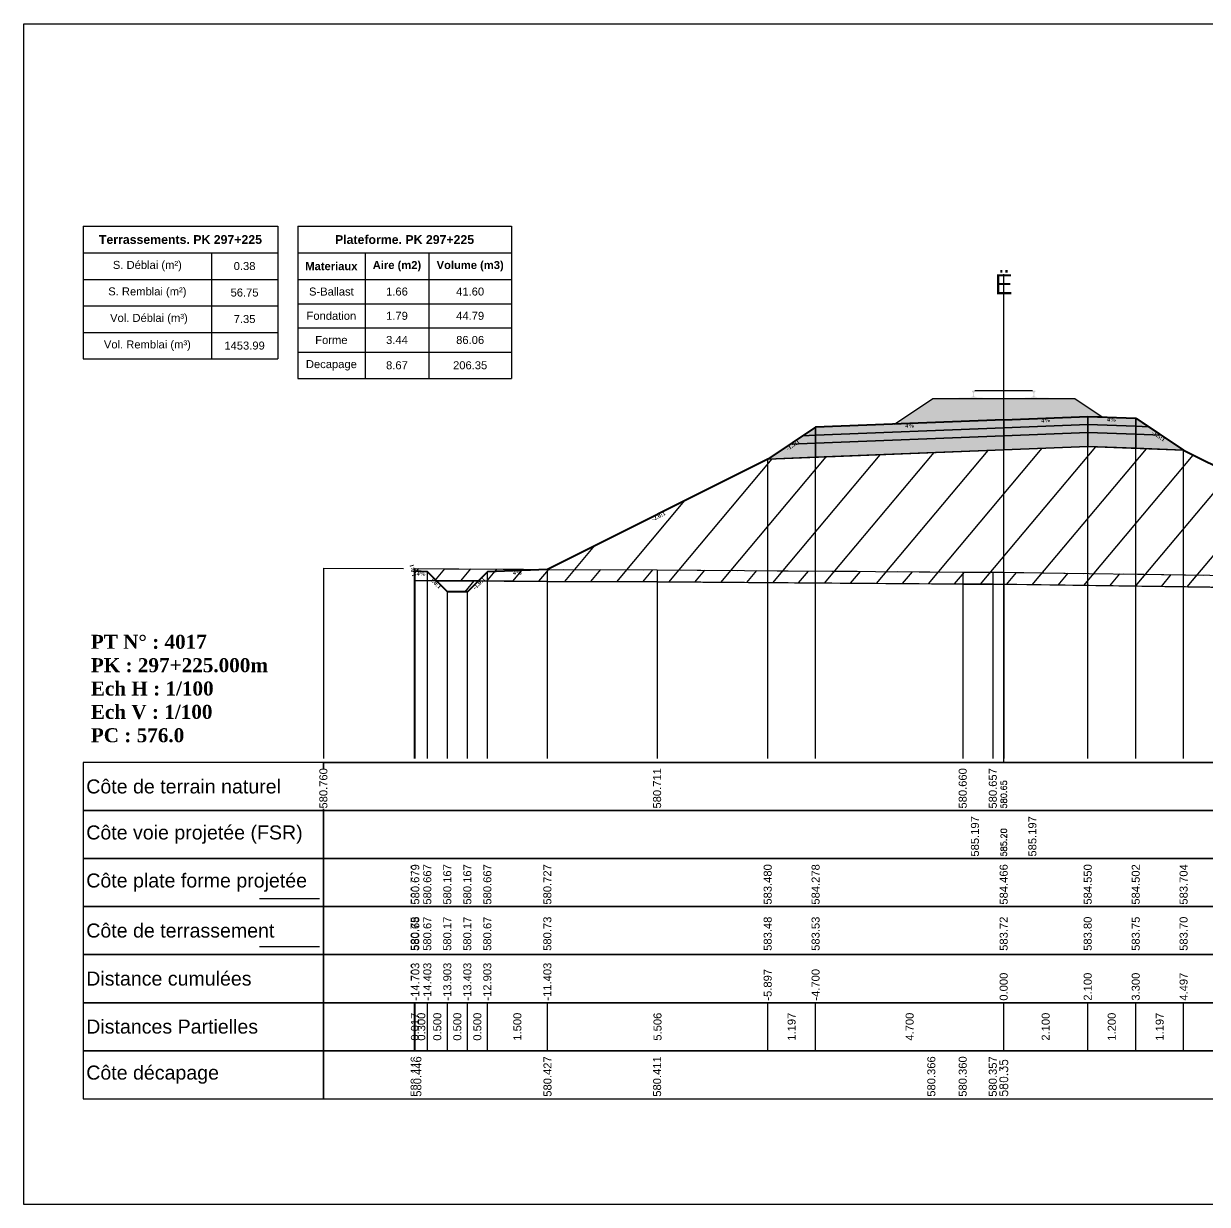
# Model space of a CAD drawing. Header units: millimetres. Extents: x 2762 to 3076, y 916 to 3305.
# Drawn here: x 3026.54 to 3056.12, y 1929.65 to 1959.15 of the extents above; entities that cross this region are included whole.
import ezdxf

# ---------------------------------------------------------------- set-up
doc = ezdxf.new("R2010")
doc.units = ezdxf.units.MM
doc.header["$LTSCALE"] = 2
doc.linetypes.add('CACHE', pattern=[9.525, 6.35, -3.175])
doc.linetypes.add('DASHED', pattern=[0.75, 0.5, -0.25])
for name, color, linetype in [('C-ANNO-TABL', 1, 'Continuous'), ('C-ANNO-TABL-TEXT', 150, 'Continuous'), ('C-ANNO-TABL-TITL', 150, 'Continuous'), ('C-ANNO-TABL-TTBL', 5, 'Continuous'), ('C-ROAD-CORR', 5, 'Continuous'), ('C-ROAD-SCTN', 7, 'Continuous')]:
    doc.layers.add(name, color=color, linetype=linetype)
doc.styles.add('ARIAL', font='arial.ttf')
doc.styles.add('C3D_Etiquette', font='romans.shx')
doc.styles.add('C3D_Profil_Travers', font='romans.shx')
doc.styles.get("Standard").update_dxf_attribs({"font": 'arial.ttf'})

msp = doc.modelspace()

# ---------------------------------------------------------------- hatches: boundary and pattern name
at = {"linetype": 'Continuous', "lineweight": -3}
h = msp.add_hatch(dxfattribs=at)
h.set_pattern_fill('GRAVEL', color=252, scale=0.009, style=0)
h.set_pattern_definition([(228.0128, (3048.461781, 1949.368914), (-1.8288, -2.0574), [0.030755, -3.0447435]), (184.96974, (3048.441207, 1949.346054), (2.743199999, 0.228600013), [0.0527764, -5.2248644]), (132.51045, (3048.388629, 1949.341482), (2.286, -2.5146), [0.0372133, -3.684125]), (267.2737, (3048.299475, 1949.284332), (0.2286, 4.572), [0.0480604, -4.7579794]), (292.83365, (3048.297189, 1949.236326), (-1.143, 2.7432), [0.047127, -4.6655827]), (357.2737, (3048.315477, 1949.192892), (-4.572, 0.2286), [0.0480604, -4.7579794]), (37.69424, (3048.363483, 1949.190606), (-2.9718, -2.286), [0.0635574, -6.2921804]), (72.25533, (3048.413775, 1949.229468), (1.6002, 5.0292), [0.0600048, -5.940473]), (121.42957, (3048.432063, 1949.286618), (-1.8288, 2.9718), [0.048223, -4.774099]), (175.23636, (3048.406917, 1949.327766), (2.5146, -0.2286), [0.055054, -2.697654]), (222.39744, (3048.352053, 1949.332338), (-2.7432, -2.5146), [0.071197, -7.0485095]), (138.81407, (3048.52579, 1949.282046), (-1.6002, 1.3716), [0.0243004, -2.405751]), (171.46923, (3048.507501, 1949.298048), (2.9718, -0.4572), [0.0462314, -4.5769175]), (225, (3048.46178, 1949.3049), (-3e-17, -0.2286), [0.032329, -0.29096]), (203.1986, (3048.44578, 1949.332338), (1.143, 0.4572), [0.01741, -1.723556]), (291.8014, (3048.429777, 1949.32548), (-0.2286, 0.6858), [0.024621, -1.206428]), (30.9638, (3048.43892, 1949.30262), (0.6858, 0.4572), [0.039989, -1.292967]), (161.565, (3048.47321, 1949.323194), (0.4572, -0.2286), [0.028916, -0.693981]), (16.38954, (3048.297189, 1949.32548), (2.286, 0.6858), [0.040508, -4.0102944]), (70.34618, (3048.336051, 1949.33691), (-0.9144, -2.5146), [0.033984, -3.3643994]), (293.1986, (3048.47321, 1949.368914), (-0.4572, 1.143), [0.034819, -1.7061465]), (343.61046, (3048.486927, 1949.33691), (-2.286, 0.6858), [0.040508, -4.0102944]), (339.44395, (3048.29719, 1949.183748), (-1.143, 0.4572), [0.039063, -1.914096]), (294.77514, (3048.333765, 1949.170032), (-1.143, 2.5146), [0.0327305, -3.2403234]), (66.8014, (3048.475497, 1949.140314), (0.4572, 1.143), [0.034819, -1.7061465]), (17.35402, (3048.489213, 1949.172318), (-2.9718, -0.9144), [0.0383204, -3.793714]), (69.44395, (3048.363483, 1949.140314), (-0.4572, -1.143), [0.0195316, -1.933628]), (101.3099, (3048.46178, 1949.140314), (-0.2286, 0.9144), [0.011656, -1.1539795]), (165.9638, (3048.459495, 1949.151744), (0.6858, -0.2286), [0.047127, -0.895415]), (186.009, (3048.413775, 1949.163174), (2.286, 0.2286), [0.043674, -4.323723]), (303.69, (3048.43892, 1949.282046), (-0.2286, 0.4572), [0.032969, -0.79126]), (353.15723, (3048.457209, 1949.254614), (3.8862, -0.4572), [0.05756, -5.698441]), (60.9454, (3048.51436, 1949.247756), (-0.9144, -1.6002), [0.023536, -2.330045]), (90, (3048.5258, 1949.26833), (-0.2286, 0.2286), [0.013716, -0.214884]), (120.25644, (3048.409203, 1949.170032), (0.9144, -1.6002), [0.031758, -3.1440547]), (48.0128, (3048.393201, 1949.197464), (1.8288, 2.0574), [0.06151, -3.0139886]), (0, (3048.43435, 1949.24318), (0.2286, 0.2286), [0.059436, -0.169164]), (325.30485, (3048.493785, 1949.243184), (2.286, -1.6002), [0.036145, -3.5783385]), (254.0546, (3048.523503, 1949.22261), (-0.2286, -0.9144), [0.033285, -1.6309485]), (207.64598, (3048.514359, 1949.190606), (-4.3434, -2.286), [0.054193, -5.365122]), (175.42608, (3048.466353, 1949.16546), (-2.9718, 0.2286), [0.0573327, -5.675926])])
h.paths.add_polyline_path([(3048.297, 1949.14), (3049.255, 1949.779), (3052.805, 1949.779), (3053.494, 1949.319), (3053.13, 1949.334)])
msp.add_hatch(color=254, dxfattribs=at).paths.add_polyline_path([(3049.812, 1949.595), (3049.812, 1949.78), (3049.927, 1949.801), (3050.275, 1949.801), (3050.275, 1949.806), (3050.201, 1949.806), (3050.201, 1949.816), (3050.202, 1949.817), (3050.204, 1949.818), (3050.205, 1949.818), (3050.225, 1949.82), (3050.228, 1949.82), (3050.231, 1949.821), (3050.259, 1949.832), (3050.262, 1949.833), (3050.263, 1949.834), (3050.264, 1949.836), (3050.265, 1949.84), (3050.266, 1949.847), (3050.267, 1949.856), (3050.268, 1949.866), (3050.268, 1949.89), (3050.267, 1949.906), (3050.267, 1949.912), (3050.266, 1949.919), (3050.265, 1949.923), (3050.265, 1949.925), (3050.264, 1949.928), (3050.263, 1949.93), (3050.262, 1949.931), (3050.261, 1949.933), (3050.26, 1949.933), (3050.244, 1949.939), (3050.242, 1949.941), (3050.241, 1949.942), (3050.24, 1949.943), (3050.24, 1949.946), (3050.24, 1949.964), (3050.241, 1949.968), (3050.242, 1949.97), (3050.244, 1949.973), (3050.246, 1949.974), (3050.249, 1949.976), (3050.25, 1949.976), (3050.254, 1949.977), (3050.258, 1949.977), (3050.261, 1949.978), (3050.265, 1949.978), (3050.27, 1949.978), (3050.273, 1949.978), (3050.276, 1949.978), (3050.28, 1949.978), (3050.283, 1949.978), (3050.287, 1949.978), (3050.292, 1949.978), (3050.295, 1949.977), (3050.299, 1949.977), (3050.303, 1949.976), (3050.304, 1949.976), (3050.306, 1949.974), (3050.309, 1949.973), (3050.311, 1949.97), (3050.312, 1949.968), (3050.312, 1949.964), (3050.312, 1949.946), (3050.312, 1949.943), (3050.312, 1949.942), (3050.311, 1949.941), (3050.309, 1949.939), (3050.293, 1949.933), (3050.292, 1949.933), (3050.29, 1949.931), (3050.289, 1949.93), (3050.289, 1949.928), (3050.288, 1949.925), (3050.287, 1949.923), (3050.287, 1949.919), (3050.286, 1949.912), (3050.285, 1949.906), (3050.285, 1949.89), (3050.285, 1949.866), (3050.286, 1949.856), (3050.287, 1949.847), (3050.288, 1949.84), (3050.289, 1949.836), (3050.29, 1949.834), (3050.291, 1949.833), (3050.293, 1949.832), (3050.322, 1949.821), (3050.325, 1949.82), (3050.328, 1949.82), (3050.348, 1949.818), (3050.349, 1949.818), (3050.35, 1949.817), (3050.351, 1949.816), (3050.351, 1949.806), (3050.277, 1949.806), (3050.277, 1949.801), (3050.481, 1949.801), (3050.613, 1949.77), (3051.447, 1949.77), (3051.578, 1949.801), (3051.782, 1949.801), (3051.782, 1949.806), (3051.708, 1949.806), (3051.708, 1949.816), (3051.709, 1949.817), (3051.711, 1949.818), (3051.712, 1949.818), (3051.732, 1949.82), (3051.735, 1949.82), (3051.738, 1949.821), (3051.766, 1949.832), (3051.769, 1949.833), (3051.77, 1949.834), (3051.771, 1949.836), (3051.772, 1949.84), (3051.773, 1949.847), (3051.774, 1949.856), (3051.775, 1949.866), (3051.775, 1949.89), (3051.774, 1949.906), (3051.774, 1949.912), (3051.773, 1949.919), (3051.772, 1949.923), (3051.772, 1949.925), (3051.771, 1949.928), (3051.77, 1949.93), (3051.769, 1949.931), (3051.768, 1949.933), (3051.767, 1949.933), (3051.751, 1949.939), (3051.749, 1949.941), (3051.748, 1949.942), (3051.747, 1949.943), (3051.747, 1949.946), (3051.747, 1949.964), (3051.748, 1949.968), (3051.749, 1949.97), (3051.751, 1949.973), (3051.753, 1949.974), (3051.756, 1949.976), (3051.757, 1949.976), (3051.761, 1949.977), (3051.765, 1949.977), (3051.768, 1949.978), (3051.772, 1949.978), (3051.777, 1949.978), (3051.78, 1949.978), (3051.783, 1949.978), (3051.787, 1949.978), (3051.79, 1949.978), (3051.794, 1949.978), (3051.799, 1949.978), (3051.802, 1949.977), (3051.806, 1949.977), (3051.81, 1949.976), (3051.811, 1949.976), (3051.813, 1949.974), (3051.816, 1949.973), (3051.818, 1949.97), (3051.819, 1949.968), (3051.819, 1949.964), (3051.819, 1949.946), (3051.819, 1949.943), (3051.819, 1949.942), (3051.818, 1949.941), (3051.816, 1949.939), (3051.8, 1949.933), (3051.799, 1949.933), (3051.797, 1949.931), (3051.796, 1949.93), (3051.796, 1949.928), (3051.795, 1949.925), (3051.794, 1949.923), (3051.794, 1949.919), (3051.793, 1949.912), (3051.792, 1949.906), (3051.792, 1949.89), (3051.792, 1949.866), (3051.793, 1949.856), (3051.794, 1949.847), (3051.795, 1949.84), (3051.796, 1949.836), (3051.797, 1949.834), (3051.798, 1949.833), (3051.8, 1949.832), (3051.829, 1949.821), (3051.832, 1949.82), (3051.835, 1949.82), (3051.855, 1949.818), (3051.856, 1949.818), (3051.857, 1949.817), (3051.858, 1949.816), (3051.858, 1949.806), (3051.784, 1949.806), (3051.784, 1949.801), (3052.132, 1949.801), (3052.247, 1949.78), (3052.247, 1949.595)])
h = msp.add_hatch(color=11, dxfattribs=at)
h.paths.add_polyline_path([(3054.33, 1949.086), (3054.33, 1949.286), (3054.649, 1949.073)])
h.paths.add_polyline_path([(3053.13, 1949.134), (3053.13, 1949.334), (3054.33, 1949.286), (3054.33, 1949.086)])
h.paths.add_polyline_path([(3051.03, 1949.05), (3051.03, 1949.25), (3053.13, 1949.334), (3053.13, 1949.134)])
h.paths.add_polyline_path([(3046.33, 1948.862), (3046.33, 1949.062), (3051.03, 1949.25), (3051.03, 1949.05)])
h.paths.add_polyline_path([(3046.01, 1948.849), (3046.33, 1949.062), (3046.33, 1948.862)])
h = msp.add_hatch(color=83, dxfattribs=at)
h.paths.add_polyline_path([(3054.33, 1948.536), (3054.33, 1948.886), (3054.968, 1948.86), (3055.526, 1948.488)])
h.paths.add_polyline_path([(3053.13, 1948.584), (3053.13, 1948.934), (3054.33, 1948.886), (3054.33, 1948.536)])
h.paths.add_polyline_path([(3051.03, 1948.5), (3051.03, 1948.85), (3053.13, 1948.934), (3053.13, 1948.584)])
h.paths.add_polyline_path([(3046.33, 1948.312), (3046.33, 1948.662), (3051.03, 1948.85), (3051.03, 1948.5)])
h.paths.add_polyline_path([(3045.133, 1948.264), (3045.691, 1948.636), (3046.33, 1948.662), (3046.33, 1948.312)])
h = msp.add_hatch(color=30, dxfattribs=at)
h.paths.add_polyline_path([(3054.33, 1948.886), (3054.33, 1949.086), (3054.649, 1949.073), (3054.968, 1948.86)])
h.paths.add_polyline_path([(3053.13, 1948.934), (3053.13, 1949.134), (3054.33, 1949.086), (3054.33, 1948.886)])
h.paths.add_polyline_path([(3051.03, 1948.85), (3051.03, 1949.05), (3053.13, 1949.134), (3053.13, 1948.934)])
h.paths.add_polyline_path([(3046.33, 1948.662), (3046.33, 1948.862), (3051.03, 1949.05), (3051.03, 1948.85)])
h.paths.add_polyline_path([(3045.691, 1948.636), (3046.01, 1948.849), (3046.33, 1948.862), (3046.33, 1948.662)])
h = msp.add_hatch(dxfattribs=at)
h.set_pattern_fill('_U', color=3, angle=50, style=0, pattern_type=0)
h.set_pattern_definition([(50, (3064.6488, 1944.9508), (-0.766044, 0.642788), [])])
h.paths.add_polyline_path([(3064.649, 1944.951), (3064.926, 1945.228), (3065.226, 1945.24), (3065.227, 1945.243), (3065.227, 1944.943)])
h.paths.add_polyline_path([(3037.897, 1945.221), (3038.127, 1945.451), (3039.627, 1945.511), (3045.133, 1948.264), (3053.13, 1948.584), (3055.526, 1948.488), (3061.926, 1945.288), (3063.426, 1945.228), (3063.69, 1944.964), (3050.758, 1945.141), (3050.006, 1945.144), (3042.37, 1945.195), (3039.631, 1945.211), (3039.627, 1945.211)])
h.paths.add_polyline_path([(3036.31, 1945.23), (3036.31, 1945.53), (3036.327, 1945.463), (3036.627, 1945.451), (3036.851, 1945.227)])
h = msp.add_hatch(dxfattribs=at)
h.set_pattern_fill('_U', color=150, scale=0.5, angle=50, style=0, pattern_type=0)
h.set_pattern_definition([(50, (3064.64875, 1944.9508), (-0.383022, 0.321394), [])])
h.paths.add_polyline_path([(3064.649, 1944.951), (3064.926, 1945.228), (3065.226, 1945.24), (3065.227, 1945.243), (3065.227, 1944.943)])
h.paths.add_polyline_path([(3061.926, 1945.288), (3065.227, 1945.243), (3065.226, 1945.24), (3064.926, 1945.228), (3064.649, 1944.951), (3063.69, 1944.964), (3063.426, 1945.228)])
h.paths.add_polyline_path([(3037.897, 1945.221), (3038.127, 1945.451), (3039.627, 1945.511), (3042.37, 1945.495), (3050.006, 1945.444), (3050.758, 1945.441), (3061.926, 1945.288), (3063.426, 1945.228), (3063.69, 1944.964), (3050.758, 1945.141), (3050.006, 1945.144), (3042.37, 1945.195), (3039.631, 1945.211), (3039.627, 1945.211)])
h.paths.add_polyline_path([(3036.31, 1945.53), (3039.627, 1945.511), (3038.127, 1945.451), (3037.897, 1945.221), (3036.851, 1945.227), (3036.627, 1945.451), (3036.327, 1945.463)])
h.paths.add_polyline_path([(3036.31, 1945.23), (3036.31, 1945.53), (3036.327, 1945.463), (3036.627, 1945.451), (3036.851, 1945.227)])
h = msp.add_hatch(dxfattribs=at)
h.set_pattern_fill('_U', color=1, angle=50, style=0, pattern_type=0)
h.set_pattern_definition([(50, (3063.69, 1944.9639), (-0.766044, 0.642788), [])])
h.paths.add_polyline_path([(3063.69, 1944.964), (3064.649, 1944.951), (3064.426, 1944.728), (3063.926, 1944.728)])
h.paths.add_polyline_path([(3036.851, 1945.227), (3037.897, 1945.221), (3037.627, 1944.951), (3037.127, 1944.951)])

# ---------------------------------------------------------------- linework, layer by layer
at = {"color": 7, "linetype": 'Continuous', "lineweight": -3}
for p, q in [((3051.03, 1940.684), (3051.03, 1952.884)), ((3034.029, 1940.684), (3068.031, 1940.684)), ((3036.31, 1933.484), (3036.31, 1934.684)), ((3036.327, 1933.484), (3036.327, 1934.684)), ((3036.327, 1933.484), (3036.327, 1934.684)), ((3036.627, 1933.484), (3036.627, 1934.684)), ((3036.627, 1933.484), (3036.627, 1934.684)), ((3037.127, 1933.484), (3037.127, 1934.684)), ((3037.127, 1933.484), (3037.127, 1934.684)), ((3037.627, 1933.484), (3037.627, 1934.684)), ((3037.627, 1933.484), (3037.627, 1934.684)), ((3038.127, 1933.484), (3038.127, 1934.684)), ((3038.127, 1933.484), (3038.127, 1934.684)), ((3039.627, 1933.484), (3039.627, 1934.684)), ((3039.627, 1933.484), (3039.627, 1934.684)), ((3045.133, 1933.484), (3045.133, 1934.684)), ((3045.133, 1933.484), (3045.133, 1934.684)), ((3046.33, 1933.484), (3046.33, 1934.684)), ((3046.33, 1933.484), (3046.33, 1934.684)), ((3051.03, 1933.484), (3051.03, 1934.684)), ((3051.03, 1933.484), (3051.03, 1934.684)), ((3053.13, 1933.484), (3053.13, 1934.684)), ((3053.13, 1933.484), (3053.13, 1934.684)), ((3054.33, 1933.484), (3054.33, 1934.684)), ((3054.33, 1933.484), (3054.33, 1934.684)), ((3055.526, 1933.484), (3055.526, 1934.684)), ((3055.526, 1933.484), (3055.526, 1934.684))]:
    msp.add_line(p, q, dxfattribs=at)
at = {"color": 251, "linetype": 'Continuous', "lineweight": -3}
for p, q in [((3048.297, 1949.14), (3049.255, 1949.779)), ((3049.255, 1949.779), (3052.805, 1949.779)), ((3052.805, 1949.779), (3053.494, 1949.319)), ((3046.33, 1949.062), (3051.03, 1949.25)), ((3053.13, 1949.334), (3048.297, 1949.14)), ((3051.03, 1949.25), (3053.13, 1949.334)), ((3051.03, 1949.05), (3051.03, 1949.25)), ((3051.03, 1949.25), (3051.03, 1949.05)), ((3053.494, 1949.319), (3053.13, 1949.334)), ((3053.13, 1949.134), (3053.13, 1949.334)), ((3053.13, 1949.334), (3054.33, 1949.286)), ((3053.13, 1949.334), (3053.13, 1949.134)), ((3054.33, 1949.086), (3054.33, 1949.286)), ((3054.33, 1949.286), (3054.649, 1949.073)), ((3054.33, 1949.286), (3054.33, 1949.086)), ((3046.01, 1948.849), (3046.33, 1949.062)), ((3046.33, 1948.862), (3046.33, 1949.062)), ((3046.33, 1949.062), (3046.33, 1948.862)), ((3051.03, 1949.05), (3046.33, 1948.862)), ((3053.13, 1949.134), (3051.03, 1949.05)), ((3054.33, 1949.086), (3053.13, 1949.134)), ((3054.649, 1949.073), (3054.33, 1949.086)), ((3046.33, 1948.862), (3046.01, 1948.849))]:
    msp.add_line(p, q, dxfattribs=at)
at = {"color": 53, "linetype": 'Continuous', "lineweight": -3}
for p, q in [((3046.33, 1948.862), (3051.03, 1949.05)), ((3051.03, 1949.05), (3053.13, 1949.134)), ((3051.03, 1948.85), (3051.03, 1949.05)), ((3051.03, 1949.05), (3051.03, 1948.85)), ((3053.13, 1948.934), (3051.03, 1948.85)), ((3051.03, 1948.85), (3053.13, 1948.934)), ((3053.13, 1948.934), (3053.13, 1949.134)), ((3053.13, 1949.134), (3054.33, 1949.086)), ((3053.13, 1949.134), (3053.13, 1948.934)), ((3054.33, 1948.886), (3053.13, 1948.934)), ((3053.13, 1948.584), (3053.13, 1948.934)), ((3053.13, 1948.934), (3054.33, 1948.886)), ((3053.13, 1948.934), (3053.13, 1948.584)), ((3054.33, 1948.886), (3054.33, 1949.086)), ((3054.33, 1949.086), (3054.649, 1949.073)), ((3054.33, 1949.086), (3054.33, 1948.886)), ((3054.649, 1949.073), (3054.968, 1948.86)), ((3045.133, 1948.264), (3045.691, 1948.636)), ((3045.691, 1948.636), (3046.01, 1948.849)), ((3046.33, 1948.662), (3045.691, 1948.636)), ((3045.691, 1948.636), (3046.33, 1948.662)), ((3046.01, 1948.849), (3046.33, 1948.862)), ((3046.33, 1948.662), (3046.33, 1948.862)), ((3046.33, 1948.862), (3046.33, 1948.662)), ((3051.03, 1948.85), (3046.33, 1948.662)), ((3046.33, 1948.662), (3051.03, 1948.85)), ((3046.33, 1948.312), (3046.33, 1948.662)), ((3046.33, 1948.662), (3046.33, 1948.312)), ((3051.03, 1948.5), (3051.03, 1948.85)), ((3051.03, 1948.85), (3051.03, 1948.5)), ((3054.968, 1948.86), (3054.33, 1948.886)), ((3054.33, 1948.536), (3054.33, 1948.886)), ((3054.33, 1948.886), (3054.968, 1948.86)), ((3054.33, 1948.886), (3054.33, 1948.536)), ((3054.968, 1948.86), (3055.526, 1948.488)), ((3046.33, 1948.312), (3045.133, 1948.264)), ((3051.03, 1948.5), (3046.33, 1948.312)), ((3053.13, 1948.584), (3051.03, 1948.5)), ((3054.33, 1948.536), (3053.13, 1948.584)), ((3055.526, 1948.488), (3054.33, 1948.536))]:
    msp.add_line(p, q, dxfattribs=at)
at = {"color": 253, "linetype": 'Continuous', "lineweight": -3}
for p, q in [((3045.133, 1948.264), (3053.13, 1948.584)), ((3053.13, 1948.584), (3055.526, 1948.488)), ((3055.526, 1948.488), (3061.926, 1945.288)), ((3039.627, 1945.511), (3045.133, 1948.264)), ((3036.31, 1945.53), (3039.627, 1945.511)), ((3036.327, 1945.463), (3036.31, 1945.53)), ((3036.31, 1945.23), (3036.31, 1945.53)), ((3036.31, 1945.53), (3036.327, 1945.463)), ((3036.31, 1945.23), (3036.31, 1945.53)), ((3036.31, 1945.53), (3036.327, 1945.463)), ((3036.627, 1945.451), (3036.327, 1945.463)), ((3036.327, 1945.463), (3036.627, 1945.451)), ((3036.327, 1945.463), (3036.627, 1945.451)), ((3036.851, 1945.227), (3036.627, 1945.451)), ((3036.627, 1945.451), (3036.851, 1945.227)), ((3036.627, 1945.451), (3036.851, 1945.227)), ((3037.897, 1945.221), (3038.127, 1945.451)), ((3038.127, 1945.451), (3037.897, 1945.221)), ((3037.897, 1945.221), (3038.127, 1945.451)), ((3038.127, 1945.451), (3039.627, 1945.511)), ((3039.627, 1945.511), (3038.127, 1945.451)), ((3038.127, 1945.451), (3039.627, 1945.511)), ((3039.627, 1945.511), (3042.37, 1945.495)), ((3042.37, 1945.495), (3050.006, 1945.444)), ((3050.006, 1945.444), (3050.758, 1945.441)), ((3050.758, 1945.441), (3061.926, 1945.288)), ((3036.851, 1945.227), (3036.31, 1945.23)), ((3036.851, 1945.227), (3036.31, 1945.23)), ((3037.897, 1945.221), (3036.851, 1945.227)), ((3036.851, 1945.227), (3037.897, 1945.221)), ((3037.127, 1944.951), (3036.851, 1945.227)), ((3037.897, 1945.221), (3037.627, 1944.951)), ((3039.627, 1945.211), (3037.897, 1945.221)), ((3039.627, 1945.211), (3037.897, 1945.221)), ((3039.631, 1945.211), (3039.627, 1945.211)), ((3039.631, 1945.211), (3039.627, 1945.211)), ((3042.37, 1945.195), (3039.631, 1945.211)), ((3042.37, 1945.195), (3039.631, 1945.211)), ((3050.006, 1945.144), (3042.37, 1945.195)), ((3050.006, 1945.144), (3042.37, 1945.195)), ((3050.758, 1945.141), (3050.006, 1945.144)), ((3050.758, 1945.141), (3050.006, 1945.144)), ((3063.69, 1944.964), (3050.758, 1945.141)), ((3063.69, 1944.964), (3050.758, 1945.141)), ((3037.627, 1944.951), (3037.127, 1944.951))]:
    msp.add_line(p, q, dxfattribs=at)
at = {"color": 8, "linetype": 'CACHE', "lineweight": -3}
for p, q in [((3046.33, 1940.784), (3046.33, 1948.312)), ((3051.03, 1940.784), (3051.03, 1948.5)), ((3051.03, 1940.784), (3051.03, 1948.5)), ((3053.13, 1940.784), (3053.13, 1948.584)), ((3054.33, 1940.784), (3054.33, 1948.536)), ((3055.526, 1940.784), (3055.526, 1948.488)), ((3045.133, 1940.784), (3045.133, 1948.264)), ((3036.31, 1940.784), (3036.31, 1945.53)), ((3036.327, 1940.784), (3036.327, 1945.463)), ((3036.627, 1940.784), (3036.627, 1945.451)), ((3038.127, 1940.784), (3038.127, 1945.451)), ((3039.627, 1940.784), (3039.627, 1945.511)), ((3037.127, 1940.784), (3037.127, 1944.951)), ((3037.627, 1940.784), (3037.627, 1944.951))]:
    msp.add_line(p, q, dxfattribs=at)
at = {"color": 105, "linetype": 'DASHED', "lineweight": -3, "ltscale": 2}
for p, q in [((3034.03, 1945.543), (3042.37, 1945.495)), ((3042.37, 1945.495), (3050.006, 1945.444)), ((3050.006, 1945.444), (3050.758, 1945.441)), ((3050.758, 1945.441), (3051.03, 1945.437)), ((3051.03, 1945.437), (3067.132, 1945.217))]:
    msp.add_line(p, q, dxfattribs=at)
at = {"color": 98, "linetype": 'CACHE', "lineweight": -3}
for p, q in [((3034.03, 1945.543), (3034.03, 1940.784)), ((3042.37, 1945.495), (3042.37, 1940.784)), ((3050.006, 1945.444), (3050.006, 1940.784)), ((3050.758, 1945.441), (3050.758, 1940.784)), ((3051.03, 1945.437), (3051.03, 1940.784))]:
    msp.add_line(p, q, dxfattribs=at)
at = {"color": 6, "linetype": 'Continuous', "lineweight": -3}
for p, q in [((3036.31, 1945.23), (3036.379, 1945.23)), ((3036.379, 1945.23), (3039.627, 1945.211)), ((3039.627, 1945.211), (3039.631, 1945.211)), ((3039.631, 1945.211), (3042.37, 1945.195)), ((3042.37, 1945.195), (3049.222, 1945.149)), ((3049.222, 1945.149), (3050.006, 1945.144)), ((3050.006, 1945.144), (3050.758, 1945.141)), ((3050.758, 1945.141), (3051.03, 1945.137)), ((3051.03, 1945.137), (3061.926, 1944.988))]:
    msp.add_line(p, q, dxfattribs=at)
at = {"color": 154, "linetype": 'Continuous', "lineweight": -3}
msp.add_line((3032.429, 1937.284), (3033.929, 1937.284), dxfattribs=at)
at = {"color": 1, "linetype": 'Continuous', "lineweight": -3}
msp.add_line((3032.429, 1936.084), (3033.929, 1936.084), dxfattribs=at)
at = {"color": 7, "linetype": 'Continuous', "lineweight": -3}
for points in [[(3034.029, 1939.484), (3034.029, 1940.684), (3028.029, 1940.684), (3028.029, 1939.484)], [(3034.029, 1939.484), (3068.031, 1939.484), (3068.031, 1940.684), (3034.029, 1940.684)], [(3034.029, 1938.284), (3034.029, 1939.484), (3028.029, 1939.484), (3028.029, 1938.284)], [(3034.029, 1938.284), (3068.031, 1938.284), (3068.031, 1939.484), (3034.029, 1939.484)], [(3034.029, 1937.084), (3034.029, 1938.284), (3028.029, 1938.284), (3028.029, 1937.084)], [(3034.029, 1937.084), (3068.031, 1937.084), (3068.031, 1938.284), (3034.029, 1938.284)], [(3034.029, 1935.884), (3034.029, 1937.084), (3028.029, 1937.084), (3028.029, 1935.884)], [(3034.029, 1935.884), (3068.031, 1935.884), (3068.031, 1937.084), (3034.029, 1937.084)], [(3034.029, 1934.684), (3034.029, 1935.884), (3028.029, 1935.884), (3028.029, 1934.684)], [(3034.029, 1934.684), (3068.031, 1934.684), (3068.031, 1935.884), (3034.029, 1935.884)], [(3034.029, 1933.484), (3034.029, 1934.684), (3028.029, 1934.684), (3028.029, 1933.484)], [(3034.029, 1933.484), (3068.031, 1933.484), (3068.031, 1934.684), (3034.029, 1934.684)], [(3034.029, 1932.284), (3034.029, 1933.484), (3028.029, 1933.484), (3028.029, 1932.284)], [(3034.029, 1932.284), (3068.031, 1932.284), (3068.031, 1933.484), (3034.029, 1933.484)]]:
    msp.add_3dface(points, dxfattribs=at)
at = {"layer": 'C-ANNO-TABL', "color": 7, "linetype": 'Continuous', "lineweight": -3}
for p, q in [((3028.029, 1953.419), (3031.233, 1953.419)), ((3031.233, 1953.419), (3032.888, 1953.419)), ((3031.233, 1953.419), (3031.233, 1952.757)), ((3033.388, 1953.416), (3035.07, 1953.416)), ((3035.07, 1953.416), (3036.666, 1953.416)), ((3035.07, 1953.416), (3035.07, 1952.754)), ((3036.666, 1953.416), (3038.728, 1953.416)), ((3036.666, 1953.416), (3036.666, 1952.754)), ((3028.029, 1952.757), (3031.233, 1952.757)), ((3031.233, 1952.757), (3032.888, 1952.757)), ((3031.233, 1952.757), (3031.233, 1952.095)), ((3033.388, 1952.754), (3035.07, 1952.754)), ((3035.07, 1952.754), (3036.666, 1952.754)), ((3035.07, 1952.754), (3035.07, 1952.147)), ((3036.666, 1952.754), (3038.728, 1952.754)), ((3036.666, 1952.754), (3036.666, 1952.147)), ((3033.388, 1952.147), (3035.07, 1952.147)), ((3035.07, 1952.147), (3036.666, 1952.147)), ((3035.07, 1952.147), (3035.07, 1951.543)), ((3036.666, 1952.147), (3038.728, 1952.147)), ((3036.666, 1952.147), (3036.666, 1951.543)), ((3028.029, 1952.095), (3031.233, 1952.095)), ((3031.233, 1952.095), (3032.888, 1952.095)), ((3031.233, 1952.095), (3031.233, 1951.432)), ((3028.029, 1951.432), (3031.233, 1951.432)), ((3031.233, 1951.432), (3032.888, 1951.432)), ((3031.233, 1951.432), (3031.233, 1950.77)), ((3033.388, 1951.543), (3035.07, 1951.543)), ((3035.07, 1951.543), (3036.666, 1951.543)), ((3035.07, 1951.543), (3035.07, 1950.939)), ((3036.666, 1951.543), (3038.728, 1951.543)), ((3036.666, 1951.543), (3036.666, 1950.939)), ((3033.388, 1950.939), (3035.07, 1950.939)), ((3035.07, 1950.939), (3036.666, 1950.939)), ((3035.07, 1950.939), (3035.07, 1950.28)), ((3036.666, 1950.939), (3038.728, 1950.939)), ((3036.666, 1950.939), (3036.666, 1950.28))]:
    msp.add_line(p, q, dxfattribs=at)
at = {"layer": 'C-ANNO-TABL-TTBL', "color": 7, "linetype": 'Continuous', "lineweight": -3}
for p, q in [((3028.029, 1954.084), (3032.888, 1954.084)), ((3028.029, 1954.084), (3028.029, 1953.419)), ((3032.888, 1954.084), (3032.888, 1953.419)), ((3033.388, 1954.084), (3038.728, 1954.084)), ((3033.388, 1954.084), (3033.388, 1953.416)), ((3038.728, 1954.084), (3038.728, 1953.416)), ((3028.029, 1953.419), (3028.029, 1952.757)), ((3032.888, 1953.419), (3032.888, 1952.757)), ((3033.388, 1953.416), (3033.388, 1952.754)), ((3038.728, 1953.416), (3038.728, 1952.754)), ((3028.029, 1952.757), (3028.029, 1952.095)), ((3032.888, 1952.757), (3032.888, 1952.095)), ((3033.388, 1952.754), (3033.388, 1952.147)), ((3038.728, 1952.754), (3038.728, 1952.147)), ((3033.388, 1952.147), (3033.388, 1951.543)), ((3038.728, 1952.147), (3038.728, 1951.543)), ((3028.029, 1952.095), (3028.029, 1951.432)), ((3032.888, 1952.095), (3032.888, 1951.432)), ((3028.029, 1951.432), (3028.029, 1950.77)), ((3032.888, 1951.432), (3032.888, 1950.77)), ((3033.388, 1951.543), (3033.388, 1950.939)), ((3038.728, 1951.543), (3038.728, 1950.939)), ((3028.029, 1950.77), (3031.233, 1950.77)), ((3031.233, 1950.77), (3032.888, 1950.77)), ((3033.388, 1950.939), (3033.388, 1950.28)), ((3038.728, 1950.939), (3038.728, 1950.28)), ((3033.388, 1950.28), (3035.07, 1950.28)), ((3035.07, 1950.28), (3036.666, 1950.28)), ((3036.666, 1950.28), (3038.728, 1950.28))]:
    msp.add_line(p, q, dxfattribs=at)
at = {"layer": 'C-ROAD-CORR', "color": 1, "linetype": 'Continuous', "lineweight": 40}
for p, q in [((3051.03, 1949.25), (3046.33, 1949.062)), ((3051.03, 1949.25), (3053.13, 1949.334)), ((3053.13, 1949.334), (3054.33, 1949.286)), ((3054.33, 1949.286), (3055.526, 1948.488)), ((3046.33, 1949.062), (3045.133, 1948.264)), ((3055.526, 1948.488), (3061.926, 1945.288)), ((3045.133, 1948.264), (3039.627, 1945.511)), ((3036.327, 1945.463), (3036.31, 1945.53)), ((3036.627, 1945.451), (3036.327, 1945.463)), ((3037.127, 1944.951), (3036.627, 1945.451)), ((3038.127, 1945.451), (3037.627, 1944.951)), ((3039.627, 1945.511), (3038.127, 1945.451)), ((3037.627, 1944.951), (3037.127, 1944.951))]:
    msp.add_line(p, q, dxfattribs=at)
at = {"layer": 'C-ROAD-CORR', "color": 102, "linetype": 'Continuous', "lineweight": -3, "ltscale": 0.5}
for p, q in [((3046.33, 1948.312), (3045.133, 1948.264)), ((3051.03, 1948.5), (3046.33, 1948.312)), ((3051.03, 1948.5), (3053.13, 1948.584)), ((3053.13, 1948.584), (3054.33, 1948.536)), ((3054.33, 1948.536), (3055.526, 1948.488))]:
    msp.add_line(p, q, dxfattribs=at)
at = {"layer": 'C-ROAD-CORR', "color": 1, "linetype": 'Continuous', "lineweight": -3}
for p, q in [((3037.127, 1944.951), (3036.627, 1945.451)), ((3038.127, 1945.451), (3037.627, 1944.951))]:
    msp.add_line(p, q, dxfattribs=at)
at = {"layer": 'C-ROAD-SCTN', "color": 140, "linetype": 'Continuous', "lineweight": -3}
for p, q in [((3048.297, 1949.14), (3049.255, 1949.779)), ((3049.255, 1949.779), (3049.298, 1949.779)), ((3049.298, 1949.779), (3051.03, 1949.779)), ((3051.03, 1949.779), (3052.761, 1949.779)), ((3052.761, 1949.779), (3052.805, 1949.779)), ((3052.805, 1949.779), (3053.494, 1949.319))]:
    msp.add_line(p, q, dxfattribs=at)
at = {"layer": 'C-ROAD-SCTN', "color": 154, "linetype": 'Continuous', "lineweight": -3}
for p, q in [((3050.312, 1949.981), (3051.03, 1949.981)), ((3051.03, 1949.981), (3051.747, 1949.981)), ((3046.33, 1949.062), (3051.03, 1949.25)), ((3051.03, 1949.25), (3053.13, 1949.334)), ((3053.13, 1949.334), (3054.33, 1949.286)), ((3054.33, 1949.286), (3055.526, 1948.488)), ((3045.133, 1948.264), (3046.33, 1949.062)), ((3055.526, 1948.488), (3061.926, 1945.288)), ((3039.627, 1945.511), (3045.133, 1948.264)), ((3036.31, 1945.53), (3036.327, 1945.463)), ((3036.327, 1945.463), (3036.627, 1945.451)), ((3036.627, 1945.451), (3037.127, 1944.951)), ((3037.627, 1944.951), (3038.127, 1945.451)), ((3038.127, 1945.451), (3039.627, 1945.511)), ((3037.127, 1944.951), (3037.627, 1944.951))]:
    msp.add_line(p, q, dxfattribs=at)
at = {"layer": 'C-ROAD-SCTN', "color": 1, "linetype": 'Continuous', "lineweight": -3}
for p, q in [((3045.133, 1948.264), (3046.33, 1948.312)), ((3046.33, 1948.312), (3051.03, 1948.5)), ((3051.03, 1948.5), (3053.13, 1948.584)), ((3053.13, 1948.584), (3054.33, 1948.536)), ((3054.33, 1948.536), (3055.526, 1948.488)), ((3055.526, 1948.488), (3061.926, 1945.288)), ((3039.627, 1945.511), (3045.133, 1948.264)), ((3036.31, 1945.53), (3036.327, 1945.463)), ((3036.327, 1945.463), (3036.627, 1945.451)), ((3036.627, 1945.451), (3037.127, 1944.951)), ((3037.627, 1944.951), (3038.127, 1945.451)), ((3038.127, 1945.451), (3039.627, 1945.511)), ((3037.127, 1944.951), (3037.627, 1944.951))]:
    msp.add_line(p, q, dxfattribs=at)

# ---------------------------------------------------------------- texts
at = {"color": 7, "linetype": 'Continuous', "lineweight": -3}
for s, insert, char_height, attachment_point, style in [('{\\fWingdings|b0|i0|c2|p0;Ë}', (3051.03, 1952.384), 0.5, 8, 'C3D_Profil_Travers'), ('{\\fTimes New Roman|b1|i0|c0|p18;PT N° : 4017\\PPK : 297+225.000m\\PEch H : 1/100\\PEch V : 1/100\\PPC : 576.0}', (3028.218, 1941.184), 0.35, 7, 'C3D_Profil_Travers'), ('{\\fArial|b0|i0|c0|p34;Côte de terrain naturel}', (3028.104, 1940.084), 0.35, 4, 'C3D_Etiquette'), ('{\\fArial|b0|i0|c0|p34;Côte plate forme projetée}', (3028.104, 1937.684), 0.35, 4, 'C3D_Etiquette'), ('{\\fArial|b0|i0|c0|p34;Côte de terrassement}', (3028.104, 1936.484), 0.35, 4, 'C3D_Etiquette'), ('{\\fArial|b0|i0|c0|p34;Distance cumulées}', (3028.104, 1935.284), 0.35, 4, 'C3D_Etiquette'), ('{\\fArial|b0|i0|c0|p34;Distances Partielles}', (3028.104, 1934.084), 0.35, 4, 'C3D_Etiquette'), ('{\\fArial|b0|i0|c0|p34;Côte décapage}', (3028.104, 1932.884), 0.35, 4, 'C3D_Etiquette')]:
    msp.add_mtext(s, dxfattribs=dict(at, insert=insert, char_height=char_height, attachment_point=attachment_point, style=style))
at = {"color": 7, "linetype": 'Continuous', "lineweight": -3, "char_height": 0.1, "style": 'C3D_Etiquette'}
for s, insert, width, attachment_point, rotation in [('{\\fTimes New Roman|b1|i0|c0|p18;4%}', (3052.08, 1949.288), 0.37094, 2, 2.2906), ('{\\fTimes New Roman|b1|i0|c0|p18;4%}', (3053.729, 1949.306), 0.42071, 2, 357.7094), ('{\\fTimes New Roman|b1|i0|c0|p18;4%}', (3048.68, 1949.152), 0.42071, 2, 2.2906), ('{\\fTimes New Roman|b1|i0|c0|p18;-1.5:1}', (3054.926, 1948.883), 0.34598, 2, 326.3099), ('{\\fTimes New Roman|b1|i0|c0|p18;-1.5:1}', (3045.733, 1948.659), 0.34598, 2, 33.6901), ('{\\fTimes New Roman|b1|i0|c0|p18;-2.0:1}', (3042.382, 1946.884), 0.34598, 2, 26.5651), ('{\\fTimes New Roman|b1|i0|c0|p18;1.0:1}', (3036.315, 1945.495), 0.29446, 8, 104.0362), ('{\\fTimes New Roman|b1|i0|c0|p18;4%}', (3036.477, 1945.453), 0.37094, 2, 357.7094), ('{\\fTimes New Roman|b1|i0|c0|p18;4%}', (3038.877, 1945.477), 0.42071, 2, 2.2906), ('{\\fTimes New Roman|b1|i0|c0|p18;1.0:1}', (3036.874, 1945.198), 0.29001, 2, 315), ('{\\fTimes New Roman|b1|i0|c0|p18;-1.0:1}', (3037.88, 1945.198), 0.34598, 2, 45)]:
    msp.add_mtext(s, dxfattribs=dict(at, insert=insert, width=width, attachment_point=attachment_point, rotation=rotation))
at = {"color": 7, "linetype": 'Continuous', "lineweight": -3, "insert": (3028.104, 1938.884), "char_height": 0.35, "attachment_point": 4}
msp.add_mtext('{\\fArial|b0|i0|c0|p34;Côte voie projetée (FSR)}', dxfattribs=at)
at = {"color": 7, "linetype": 'Continuous', "lineweight": -3, "rotation": 90, "style": 'C3D_Profil_Travers'}
for s, insert, char_height, attachment_point in [('585.20', (3051.03, 1938.334), 0.15, 4), ('{\\fArial|b0|i0|c0|p34;580.75}', (3036.31, 1935.979), 0.2, 4), ('{\\fArial|b0|i0|c0|p34;580.68}', (3036.327, 1935.979), 0.2, 4), ('{\\fArial|b0|i0|c0|p34;580.67}', (3036.627, 1935.979), 0.2, 4), ('{\\fArial|b0|i0|c0|p34;580.17}', (3037.127, 1935.979), 0.2, 4), ('{\\fArial|b0|i0|c0|p34;580.17}', (3037.627, 1935.979), 0.2, 4), ('{\\fArial|b0|i0|c0|p34;580.67}', (3038.127, 1935.979), 0.2, 4), ('{\\fArial|b0|i0|c0|p34;580.73}', (3039.627, 1935.979), 0.2, 4), ('{\\fArial|b0|i0|c0|p34;583.48}', (3045.133, 1935.979), 0.2, 4), ('{\\fArial|b0|i0|c0|p34;583.53}', (3046.33, 1935.979), 0.2, 4), ('{\\fArial|b0|i0|c0|p34;583.72}', (3051.03, 1935.979), 0.2, 4), ('{\\fArial|b0|i0|c0|p34;583.80}', (3053.13, 1935.979), 0.2, 4), ('{\\fArial|b0|i0|c0|p34;583.75}', (3054.33, 1935.979), 0.2, 4), ('{\\fArial|b0|i0|c0|p34;583.70}', (3055.526, 1935.979), 0.2, 4), ('{\\fArial|b0|i0|c0|p34;0.017}', (3036.318, 1934.084), 0.2, 5), ('{\\fArial|b0|i0|c0|p34;0.300}', (3036.477, 1934.084), 0.2, 5), ('{\\fArial|b0|i0|c0|p34;0.500}', (3036.877, 1934.084), 0.2, 5), ('{\\fArial|b0|i0|c0|p34;0.500}', (3037.377, 1934.084), 0.2, 5), ('{\\fArial|b0|i0|c0|p34;0.500}', (3037.877, 1934.084), 0.2, 5), ('{\\fArial|b0|i0|c0|p34;1.500}', (3038.877, 1934.084), 0.2, 5), ('{\\fArial|b0|i0|c0|p34;5.506}', (3042.38, 1934.084), 0.2, 5), ('{\\fArial|b0|i0|c0|p34;1.197}', (3045.731, 1934.084), 0.2, 5), ('{\\fArial|b0|i0|c0|p34;4.700}', (3048.68, 1934.084), 0.2, 5), ('{\\fArial|b0|i0|c0|p34;2.100}', (3052.08, 1934.084), 0.2, 5), ('{\\fArial|b0|i0|c0|p34;1.200}', (3053.73, 1934.084), 0.2, 5), ('{\\fArial|b0|i0|c0|p34;1.197}', (3054.928, 1934.084), 0.2, 5)]:
    msp.add_mtext(s, dxfattribs=dict(at, insert=insert, char_height=char_height, attachment_point=attachment_point))
at = {"layer": 'C-ANNO-TABL-TEXT', "color": 7, "linetype": 'Continuous', "lineweight": -3, "char_height": 0.2, "attachment_point": 5, "style": 'ARIAL'}
for s, insert in [('{\\fArial|b0|i0|c0|p34;\\C7;0.38}', (3032.06, 1953.088)), ('{\\fArial|b0|i0|c0|p34;\\C7;56.75}', (3032.06, 1952.426)), ('{\\fArial|b0|i0|c0|p34;\\C7;S-Ballast}', (3034.229, 1952.451)), ('{\\fArial|b0|i0|c0|p34;\\C7;1.66}', (3035.868, 1952.451)), ('{\\C18;\\c0;41.60}', (3037.697, 1952.451)), ('{\\fArial|b0|i0|c0|p34;\\C7;7.35}', (3032.06, 1951.764)), ('{\\fArial|b0|i0|c0|p34;\\C7;Fondation}', (3034.229, 1951.845)), ('{\\fArial|b0|i0|c0|p34;\\C7;1.79}', (3035.868, 1951.845)), ('{\\C18;\\c0;44.79}', (3037.697, 1951.845)), ('{\\fArial|b0|i0|c0|p34;\\C7;Forme}', (3034.229, 1951.241)), ('{\\fArial|b0|i0|c0|p34;\\C7;3.44}', (3035.868, 1951.241)), ('{\\C18;\\c0;86.06}', (3037.697, 1951.241)), ('{\\fArial|b0|i0|c0|p34;\\C7;1453.99}', (3032.06, 1951.101)), ('{\\fArial|b0|i0|c0|p34;\\C7;Decapage}', (3034.229, 1950.609)), ('{\\fArial|b0|i0|c0|p34;\\C7;8.67}', (3035.868, 1950.609)), ('{\\C18;\\c0;206.35}', (3037.697, 1950.609))]:
    msp.add_mtext(s, dxfattribs=dict(at, insert=insert))
at = {"layer": 'C-ANNO-TABL-TITL', "color": 7, "linetype": 'Continuous', "lineweight": -3, "attachment_point": 5, "style": 'ARIAL'}
for s, insert, char_height in [('{\\fArial|b1|i0|c0|p34;\\C7;Terrassements. PK 297+225}', (3030.458, 1953.751), 0.22), ('{\\fArial|b1|i0|c0|p34;\\C18;\\c0;Plateforme. PK 297+225}', (3036.058, 1953.75), 0.22), ('{\\fArial|b0|i0|c0|p34;\\C7;S. Déblai (m²) }', (3029.631, 1953.088), 0.2), ('{\\fArial|b1|i0|c0|p34;\\C7;Materiaux   }', (3034.229, 1953.085), 0.2), ('{\\fArial|b1|i0|c0|p34;\\C7;Aire (m2)}', (3035.868, 1953.085), 0.2), ('{\\fArial|b1|i0|c0|p34;\\C7;Volume (m3)}', (3037.697, 1953.085), 0.2), ('{\\fArial|b0|i0|c0|p34;\\C7;S. Remblai (m²) }', (3029.631, 1952.426), 0.2), ('{\\fArial|b0|i0|c0|p34;\\C7; Vol. Déblai (m³) }', (3029.631, 1951.764), 0.2), ('{\\fArial|b0|i0|c0|p34;\\C7;Vol. Remblai (m³)}', (3029.631, 1951.101), 0.2)]:
    msp.add_mtext(s, dxfattribs=dict(at, insert=insert, char_height=char_height))

# ---------------------------------------------------------------- next in the draw order: texts
at = {"color": 7, "linetype": 'Continuous', "lineweight": -3, "char_height": 0.2, "attachment_point": 4, "rotation": 90, "style": 'C3D_Profil_Travers', "bg_fill": 3, "box_fill_scale": 1.000375, "bg_fill_color": 256, "bg_fill_true_color": 13158600, "bg_fill_transparency": 0}
for s, insert, width in [('{\\fArial|b0|i0|c0|p34;580.760}', (3034.03, 1939.534), 0.99484), ('{\\fArial|b0|i0|c0|p34;580.711}', (3042.37, 1939.534), 0.95654), ('{\\fArial|b0|i0|c0|p34;580.660}', (3050.006, 1939.534), 0.99484), ('{\\fArial|b0|i0|c0|p34;580.657}', (3050.758, 1939.534), 0.99553), ('{\\fArial|b0|i0|c0|p34;585.197}', (3050.312, 1938.334), 0.99553), ('{\\fArial|b0|i0|c0|p34;585.197}', (3051.747, 1938.334), 0.99553), ('{\\fArial|b0|i0|c0|p34;580.746}', (3036.31, 1937.134), 0.99539), ('{\\fArial|b0|i0|c0|p34;580.167}', (3037.127, 1937.134), 0.99553), ('{\\fArial|b0|i0|c0|p34;580.167}', (3037.627, 1937.134), 0.99553), ('{\\fArial|b0|i0|c0|p34;580.667}', (3038.127, 1937.134), 0.99553), ('{\\fArial|b0|i0|c0|p34;580.727}', (3039.627, 1937.134), 0.99553), ('{\\fArial|b0|i0|c0|p34;583.480}', (3045.133, 1937.134), 0.99484), ('{\\fArial|b0|i0|c0|p34;584.278}', (3046.33, 1937.134), 0.99595), ('{\\fArial|b0|i0|c0|p34;584.466}', (3051.03, 1937.134), 0.99539), ('{\\fArial|b0|i0|c0|p34;584.550}', (3053.13, 1937.134), 0.99484), ('{\\fArial|b0|i0|c0|p34;584.502}', (3054.33, 1937.134), 0.99347), ('{\\fArial|b0|i0|c0|p34;583.704}', (3055.526, 1937.134), 0.99471), ('{\\fArial|b0|i0|c0|p34;\\C256;-14.720}', (3036.31, 1934.734), 0.93463), ('{\\fArial|b0|i0|c0|p34;\\C256;-13.903}', (3037.127, 1934.734), 0.93532), ('{\\fArial|b0|i0|c0|p34;\\C256;-13.403}', (3037.627, 1934.734), 0.93532), ('{\\fArial|b0|i0|c0|p34;\\C256;-12.903}', (3038.127, 1934.734), 0.93532), ('{\\fArial|b0|i0|c0|p34;\\C256;-11.403}', (3039.627, 1934.734), 0.93532), ('{\\fArial|b0|i0|c0|p34;\\C256;-5.897}', (3045.133, 1934.734), 0.77838), ('{\\fArial|b0|i0|c0|p34;\\C256;-4.700}', (3046.33, 1934.734), 0.77769), ('{\\fArial|b0|i0|c0|p34;\\C256;0.000}', (3051.03, 1934.734), 0.68096), ('{\\fArial|b0|i0|c0|p34;\\C256;2.100}', (3053.13, 1934.734), 0.6844), ('{\\fArial|b0|i0|c0|p34;\\C256;3.300}', (3054.33, 1934.734), 0.68082), ('{\\fArial|b0|i0|c0|p34;\\C256;4.497}', (3055.526, 1934.734), 0.68978), ('{\\fArial|b0|i0|c0|p34;580.446}', (3036.31, 1932.334), 0.99539), ('{\\fArial|b0|i0|c0|p34;580.427}', (3039.627, 1932.334), 0.99553), ('{\\fArial|b0|i0|c0|p34;580.411}', (3042.37, 1932.334), 0.95654), ('{\\fArial|b0|i0|c0|p34;580.366}', (3049.222, 1932.334), 0.99539), ('{\\fArial|b0|i0|c0|p34;580.360}', (3050.006, 1932.334), 0.99484), ('{\\fArial|b0|i0|c0|p34;580.357}', (3050.758, 1932.334), 0.99553)]:
    msp.add_mtext(s, dxfattribs=dict(at, insert=insert, width=width))

# ---------------------------------------------------------------- next in the draw order: texts
at = {"color": 7, "linetype": 'Continuous', "lineweight": -3, "attachment_point": 4, "rotation": 90, "style": 'C3D_Profil_Travers'}
for s, insert, char_height in [('580.65', (3051.03, 1939.534), 0.15), ('580.35', (3051.03, 1932.334), 0.2)]:
    msp.add_mtext(s, dxfattribs=dict(at, insert=insert, char_height=char_height))
at = {"color": 7, "linetype": 'Continuous', "lineweight": -3, "char_height": 0.2, "attachment_point": 4, "rotation": 90, "style": 'C3D_Profil_Travers', "bg_fill": 3, "box_fill_scale": 1.000375, "bg_fill_color": 256, "bg_fill_true_color": 13158600, "bg_fill_transparency": 0}
for s, insert, width in [('{\\fArial|b0|i0|c0|p34;580.679}', (3036.327, 1937.134), 0.99595), ('{\\fArial|b0|i0|c0|p34;\\C256;-14.703}', (3036.327, 1934.734), 0.93532), ('{\\fArial|b0|i0|c0|p34;580.446}', (3036.379, 1932.334), 0.99539), ('{\\fArial|b0|i0|c0|p34;580.427}', (3039.631, 1932.334), 0.99553)]:
    msp.add_mtext(s, dxfattribs=dict(at, insert=insert, width=width))

# ---------------------------------------------------------------- next in the draw order: texts
for s, insert, width in [('{\\fArial|b0|i0|c0|p34;580.667}', (3036.627, 1937.134), 0.99553), ('{\\fArial|b0|i0|c0|p34;\\C256;-14.403}', (3036.627, 1934.734), 0.93532)]:
    msp.add_mtext(s, dxfattribs=dict(at, insert=insert, width=width))

# ---------------------------------------------------------------- next in the draw order: linework, layer by layer
msp.add_lwpolyline([(3026.54, 1959.145), (3075.54, 1959.145), (3075.54, 1929.645), (3026.54, 1929.645)], close=True)

doc.saveas('drawing.dxf')
